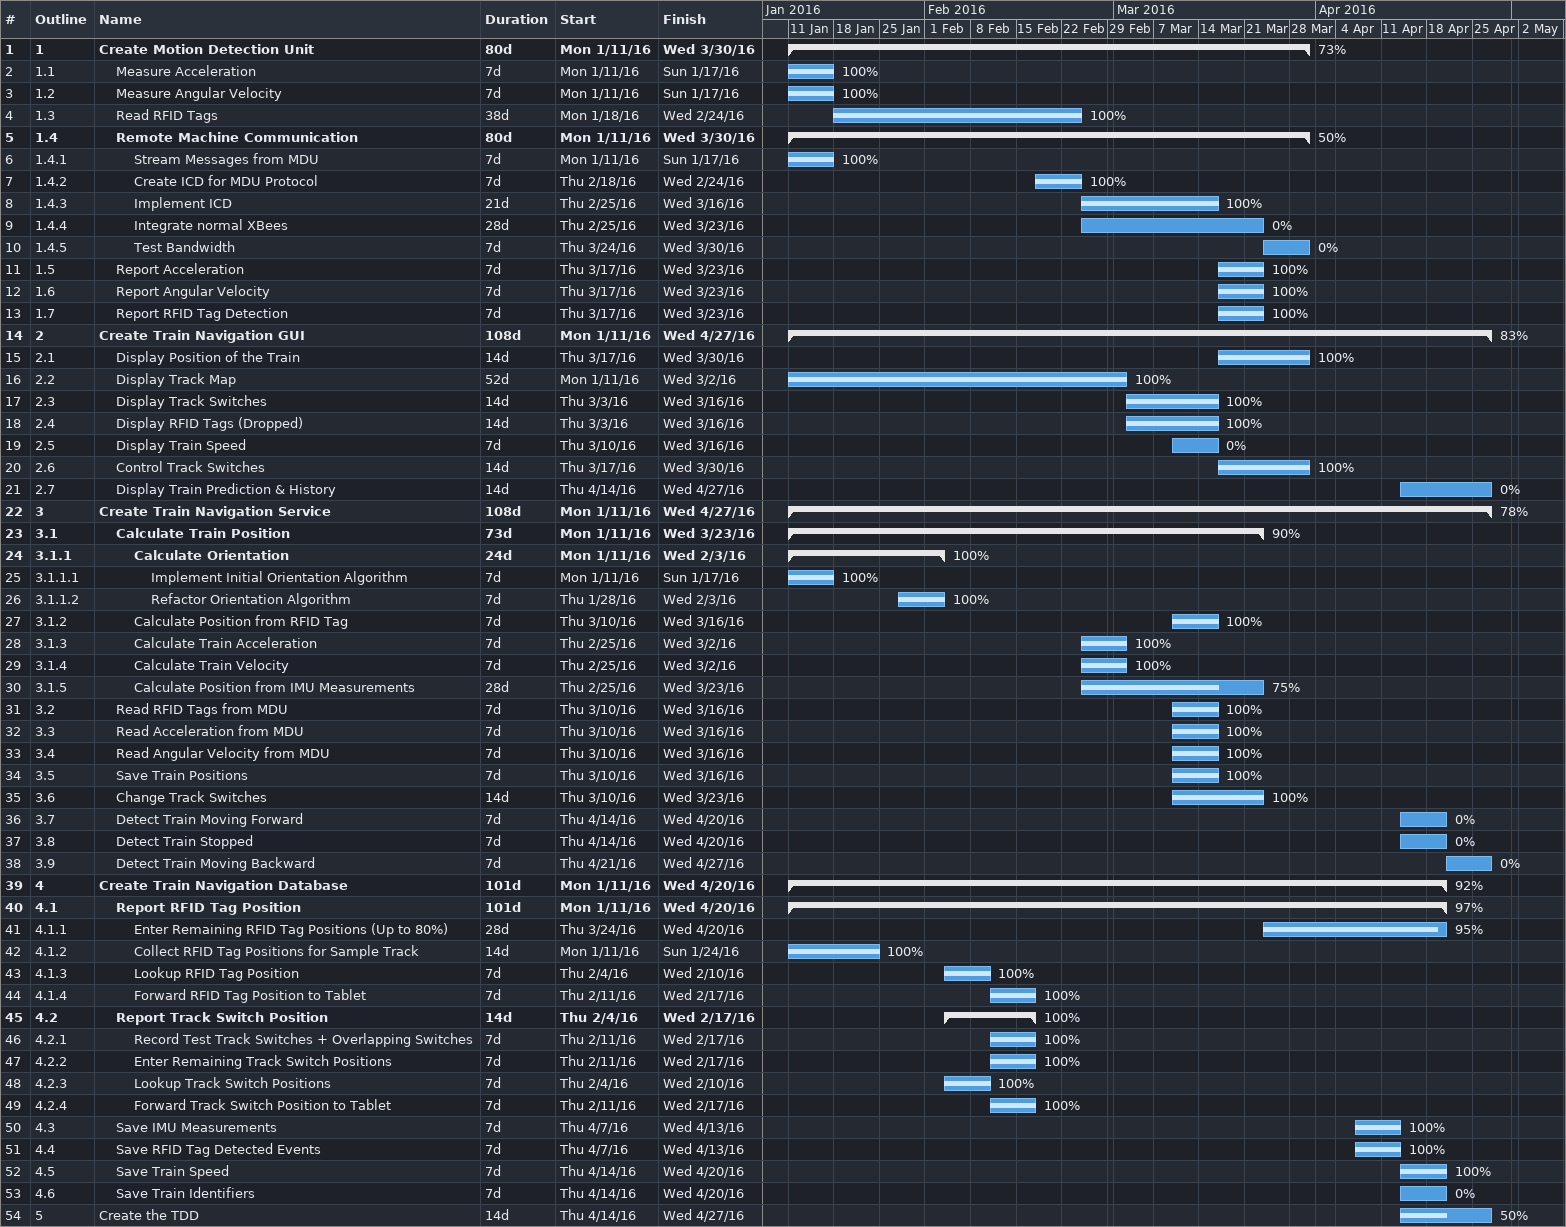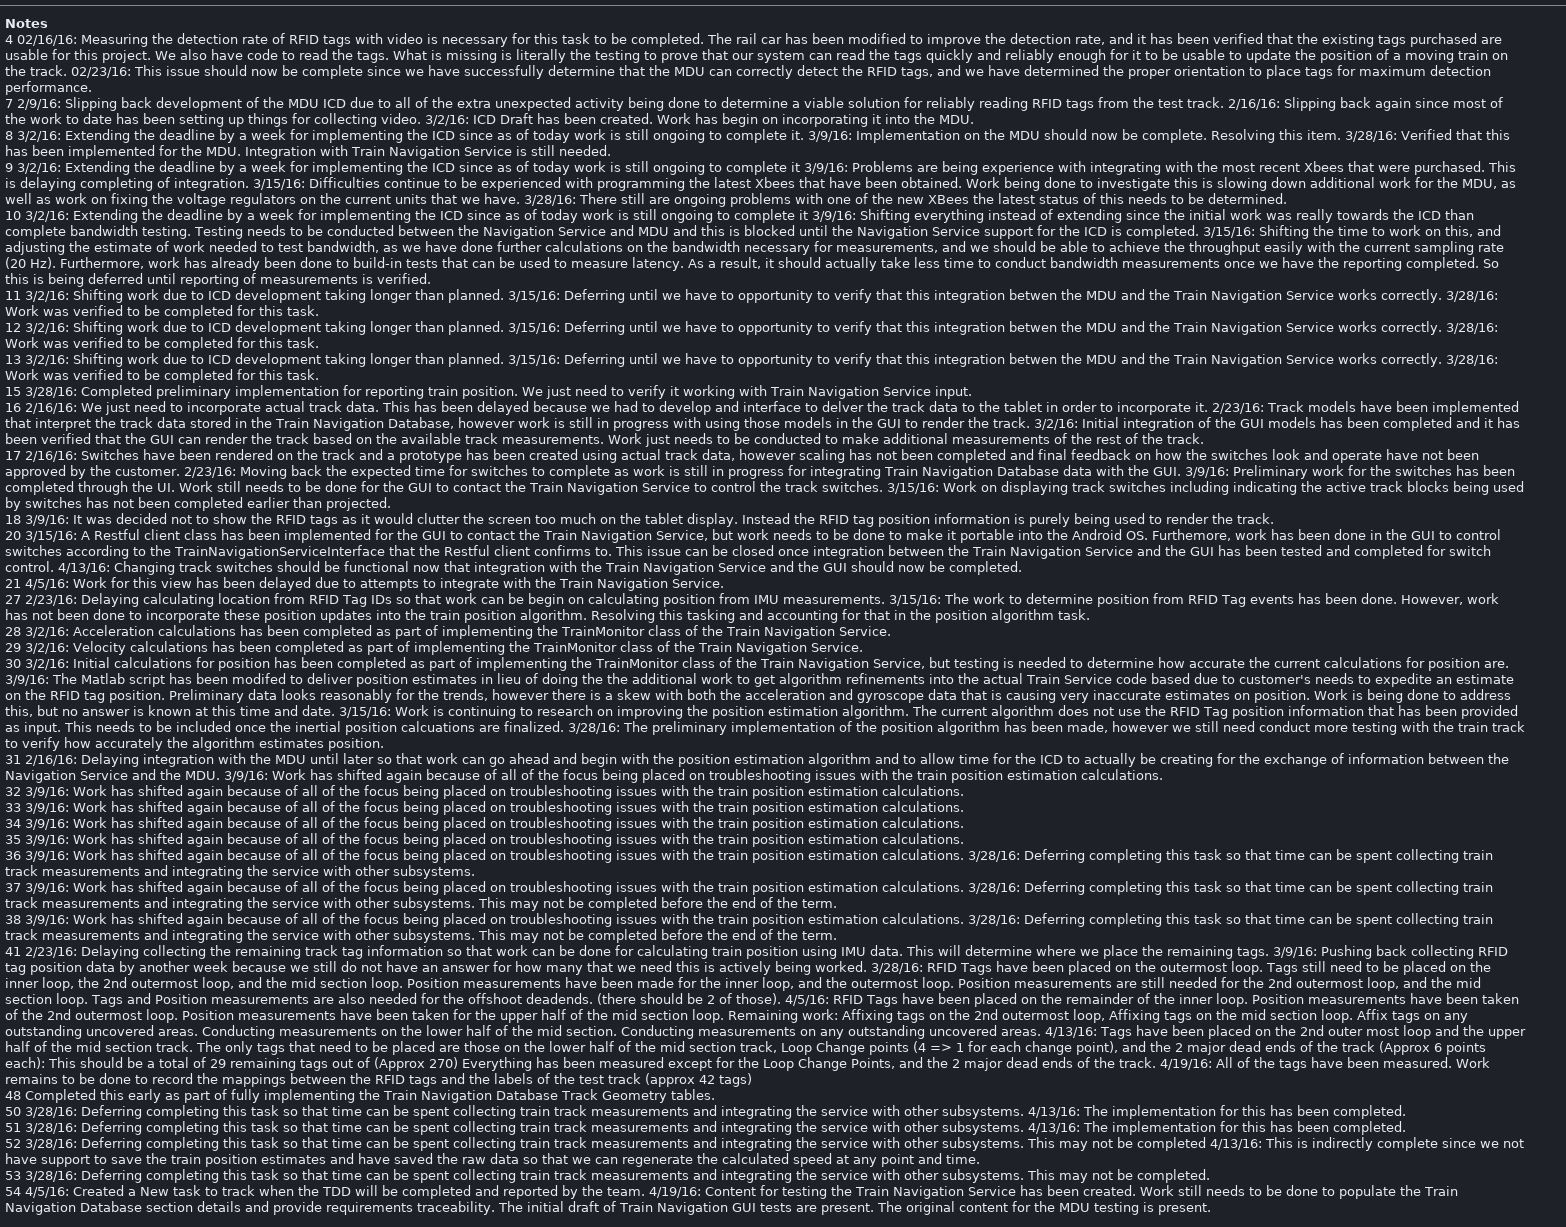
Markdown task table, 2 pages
| ID | WBS | Task | Duration | Start | Finish | % complete |
|---|---|---|---|---|---|---|
| 1 | 1 | **Create Motion Detection Unit** | 80d | 2016-01-11 | 2016-03-30 | 73 |
| 2 | 1.1 | Measure Acceleration | 7d | 2016-01-11 | 2016-01-17 | 100 |
| 3 | 1.2 | Measure Angular Velocity | 7d | 2016-01-11 | 2016-01-17 | 100 |
| 4 | 1.3 | Read RFID Tags | 38d | 2016-01-18 | 2016-02-24 | 100 |
| 5 | 1.4 | **Remote Machine Communication** | 80d | 2016-01-11 | 2016-03-30 | 50 |
| 6 | 1.4.1 | Stream Messages from MDU | 7d | 2016-01-11 | 2016-01-17 | 100 |
| 7 | 1.4.2 | Create ICD for MDU Protocol | 7d | 2016-02-18 | 2016-02-24 | 100 |
| 8 | 1.4.3 | Implement ICD | 21d | 2016-02-25 | 2016-03-16 | 100 |
| 9 | 1.4.4 | Integrate normal XBees | 28d | 2016-02-25 | 2016-03-23 | 0 |
| 10 | 1.4.5 | Test Bandwidth | 7d | 2016-03-24 | 2016-03-30 | 0 |
| 11 | 1.5 | Report Acceleration | 7d | 2016-03-17 | 2016-03-23 | 100 |
| 12 | 1.6 | Report Angular Velocity | 7d | 2016-03-17 | 2016-03-23 | 100 |
| 13 | 1.7 | Report RFID Tag Detection | 7d | 2016-03-17 | 2016-03-23 | 100 |
| 14 | 2 | **Create Train Navigation GUI** | 108d | 2016-01-11 | 2016-04-27 | 83 |
| 15 | 2.1 | Display Position of the Train | 14d | 2016-03-17 | 2016-03-30 | 100 |
| 16 | 2.2 | Display Track Map | 52d | 2016-01-11 | 2016-03-02 | 100 |
| 17 | 2.3 | Display Track Switches | 14d | 2016-03-03 | 2016-03-16 | 100 |
| 18 | 2.4 | Display RFID Tags (Dropped) | 14d | 2016-03-03 | 2016-03-16 | 100 |
| 19 | 2.5 | Display Train Speed | 7d | 2016-03-10 | 2016-03-16 | 0 |
| 20 | 2.6 | Control Track Switches | 14d | 2016-03-17 | 2016-03-30 | 100 |
| 21 | 2.7 | Display Train Prediction & History | 14d | 2016-04-14 | 2016-04-27 | 0 |
| 22 | 3 | **Create Train Navigation Service** | 108d | 2016-01-11 | 2016-04-27 | 78 |
| 23 | 3.1 | **Calculate Train Position** | 73d | 2016-01-11 | 2016-03-23 | 90 |
| 24 | 3.1.1 | **Calculate Orientation** | 24d | 2016-01-11 | 2016-02-03 | 100 |
| 25 | 3.1.1.1 | Implement Initial Orientation Algorithm | 7d | 2016-01-11 | 2016-01-17 | 100 |
| 26 | 3.1.1.2 | Refactor Orientation Algorithm | 7d | 2016-01-28 | 2016-02-03 | 100 |
| 27 | 3.1.2 | Calculate Position from RFID Tag | 7d | 2016-03-10 | 2016-03-16 | 100 |
| 28 | 3.1.3 | Calculate Train Acceleration | 7d | 2016-02-25 | 2016-03-02 | 100 |
| 29 | 3.1.4 | Calculate Train Velocity | 7d | 2016-02-25 | 2016-03-02 | 100 |
| 30 | 3.1.5 | Calculate Position from IMU Measurements | 28d | 2016-02-25 | 2016-03-23 | 75 |
| 31 | 3.2 | Read RFID Tags from MDU | 7d | 2016-03-10 | 2016-03-16 | 100 |
| 32 | 3.3 | Read Acceleration from MDU | 7d | 2016-03-10 | 2016-03-16 | 100 |
| 33 | 3.4 | Read Angular Velocity from MDU | 7d | 2016-03-10 | 2016-03-16 | 100 |
| 34 | 3.5 | Save Train Positions | 7d | 2016-03-10 | 2016-03-16 | 100 |
| 35 | 3.6 | Change Track Switches | 14d | 2016-03-10 | 2016-03-23 | 100 |
| 36 | 3.7 | Detect Train Moving Forward | 7d | 2016-04-14 | 2016-04-20 | 0 |
| 37 | 3.8 | Detect Train Stopped | 7d | 2016-04-14 | 2016-04-20 | 0 |
| 38 | 3.9 | Detect Train Moving Backward | 7d | 2016-04-21 | 2016-04-27 | 0 |
| 39 | 4 | **Create Train Navigation Database** | 101d | 2016-01-11 | 2016-04-20 | 92 |
| 40 | 4.1 | **Report RFID Tag Position** | 101d | 2016-01-11 | 2016-04-20 | 97 |
| 41 | 4.1.1 | Enter Remaining RFID Tag Positions (Up to 80%) | 28d | 2016-03-24 | 2016-04-20 | 95 |
| 42 | 4.1.2 | Collect RFID Tag Positions for Sample Track | 14d | 2016-01-11 | 2016-01-24 | 100 |
| 43 | 4.1.3 | Lookup RFID Tag Position | 7d | 2016-02-04 | 2016-02-10 | 100 |
| 44 | 4.1.4 | Forward RFID Tag Position to Tablet | 7d | 2016-02-11 | 2016-02-17 | 100 |
| 45 | 4.2 | **Report Track Switch Position** | 14d | 2016-02-04 | 2016-02-17 | 100 |
| 46 | 4.2.1 | Record Test Track Switches + Overlapping Switches | 7d | 2016-02-11 | 2016-02-17 | 100 |
| 47 | 4.2.2 | Enter Remaining Track Switch Positions | 7d | 2016-02-11 | 2016-02-17 | 100 |
| 48 | 4.2.3 | Lookup Track Switch Positions | 7d | 2016-02-04 | 2016-02-10 | 100 |
| 49 | 4.2.4 | Forward Track Switch Position to Tablet | 7d | 2016-02-11 | 2016-02-17 | 100 |
| 50 | 4.3 | Save IMU Measurements | 7d | 2016-04-07 | 2016-04-13 | 100 |
| 51 | 4.4 | Save RFID Tag Detected Events | 7d | 2016-04-07 | 2016-04-13 | 100 |
| 52 | 4.5 | Save Train Speed | 7d | 2016-04-14 | 2016-04-20 | 100 |
| 53 | 4.6 | Save Train Identifiers | 7d | 2016-04-14 | 2016-04-20 | 0 |
| 54 | 5 | Create the TDD | 14d | 2016-04-14 | 2016-04-27 | 50 |

Notes
- 4: 02/16/16: Measuring the detection rate of RFID tags with video is necessary for this task to be completed. The rail car has been modified to improve the detection rate, and it has been verified that the existing tags purchased are usable for this project. We also have code to read the tags. What is missing is literally the testing to prove that our system can read the tags quickly and reliably enough for it to be usable to update the position of a moving train on the track. 02/23/16: This issue should now be complete since we have successfully determine that the MDU can correctly detect the RFID tags, and we have determined the proper orientation to place tags for maximum detection performance.
- 7: 2/9/16: Slipping back development of the MDU ICD due to all of the extra unexpected activity being done to determine a viable solution for reliably reading RFID tags from the test track. 2/16/16: Slipping back again since most of the work to date has been setting up things for collecting video. 3/2/16: ICD Draft has been created. Work has begin on incorporating it into the MDU.
- 8: 3/2/16: Extending the deadline by a week for implementing the ICD since as of today work is still ongoing to complete it. 3/9/16: Implementation on the MDU should now be complete. Resolving this item. 3/28/16: Verified that this has been implemented for the MDU. Integration with Train Navigation Service is still needed.
- 9: 3/2/16: Extending the deadline by a week for implementing the ICD since as of today work is still ongoing to complete it 3/9/16: Problems are being experience with integrating with the most recent Xbees that were purchased. This is delaying completing of integration. 3/15/16: Difficulties continue to be experienced with programming the latest Xbees that have been obtained. Work being done to investigate this is slowing down additional work for the MDU, as well as work on fixing the voltage regulators on the current units that we have. 3/28/16: There still are ongoing problems with one of the new XBees the latest status of this needs to be determined.
- 10: 3/2/16: Extending the deadline by a week for implementing the ICD since as of today work is still ongoing to complete it 3/9/16: Shifting everything instead of extending since the initial work was really towards the ICD than complete bandwidth testing. Testing needs to be conducted between the Navigation Service and MDU and this is blocked until the Navigation Service support for the ICD is completed. 3/15/16: Shifting the time to work on this, and adjusting the estimate of work needed to test bandwidth, as we have done further calculations on the bandwidth necessary for measurements, and we should be able to achieve the throughput easily with the current sampling rate (20 Hz). Furthermore, work has already been done to build-in tests that can be used to measure latency. As a result, it should actually take less time to conduct bandwidth measurements once we have the reporting completed. So this is being deferred until reporting of measurements is verified.
- 11: 3/2/16: Shifting work due to ICD development taking longer than planned. 3/15/16: Deferring until we have to opportunity to verify that this integration betwen the MDU and the Train Navigation Service works correctly. 3/28/16: Work was verified to be completed for this task.
- 12: 3/2/16: Shifting work due to ICD development taking longer than planned. 3/15/16: Deferring until we have to opportunity to verify that this integration betwen the MDU and the Train Navigation Service works correctly. 3/28/16: Work was verified to be completed for this task.
- 13: 3/2/16: Shifting work due to ICD development taking longer than planned. 3/15/16: Deferring until we have to opportunity to verify that this integration betwen the MDU and the Train Navigation Service works correctly. 3/28/16: Work was verified to be completed for this task.
- 15: 3/28/16: Completed preliminary implementation for reporting train position. We just need to verify it working with Train Navigation Service input.
- 16: 2/16/16: We just need to incorporate actual track data. This has been delayed because we had to develop and interface to delver the track data to the tablet in order to incorporate it. 2/23/16: Track models have been implemented that interpret the track data stored in the Train Navigation Database, however work is still in progress with using those models in the GUI to render the track. 3/2/16: Initial integration of the GUI models has been completed and it has been verified that the GUI can render the track based on the available track measurements. Work just needs to be conducted to make additional measurements of the rest of the track.
- 17: 2/16/16: Switches have been rendered on the track and a prototype has been created using actual track data, however scaling has not been completed and final feedback on how the switches look and operate have not been approved by the customer. 2/23/16: Moving back the expected time for switches to complete as work is still in progress for integrating Train Navigation Database data with the GUI. 3/9/16: Preliminary work for the switches has been completed through the UI. Work still needs to be done for the GUI to contact the Train Navigation Service to control the track switches. 3/15/16: Work on displaying track switches including indicating the active track blocks being used by switches has not been completed earlier than projected.
- 18: 3/9/16: It was decided not to show the RFID tags as it would clutter the screen too much on the tablet display. Instead the RFID tag position information is purely being used to render the track.
- 20: 3/15/16: A Restful client class has been implemented for the GUI to contact the Train Navigation Service, but work needs to be done to make it portable into the Android OS. Furthemore, work has been done in the GUI to control switches according to the TrainNavigationServiceInterface that the Restful client confirms to. This issue can be closed once integration between the Train Navigation Service and the GUI has been tested and completed for switch control. 4/13/16: Changing track switches should be functional now that integration with the Train Navigation Service and the GUI should now be completed.
- 21: 4/5/16: Work for this view has been delayed due to attempts to integrate with the Train Navigation Service.
- 27: 2/23/16: Delaying calculating location from RFID Tag IDs so that work can be begin on calculating position from IMU measurements. 3/15/16: The work to determine position from RFID Tag events has been done. However, work has not been done to incorporate these position updates into the train position algorithm. Resolving this tasking and accounting for that in the position algorithm task.
- 28: 3/2/16: Acceleration calculations has been completed as part of implementing the TrainMonitor class of the Train Navigation Service.
- 29: 3/2/16: Velocity calculations has been completed as part of implementing the TrainMonitor class of the Train Navigation Service.
- 30: 3/2/16: Initial calculations for position has been completed as part of implementing the TrainMonitor class of the Train Navigation Service, but testing is needed to determine how accurate the current calculations for position are. 3/9/16: The Matlab script has been modifed to deliver position estimates in lieu of doing the the additional work to get algorithm refinements into the actual Train Service code based due to customer's needs to expedite an estimate on the RFID tag position. Preliminary data looks reasonably for the trends, however there is a skew with both the acceleration and gyroscope data that is causing very inaccurate estimates on position. Work is being done to address this, but no answer is known at this time and date. 3/15/16: Work is continuing to research on improving the position estimation algorithm. The current algorithm does not use the RFID Tag position information that has been provided as input. This needs to be included once the inertial position calcuations are finalized. 3/28/16: The preliminary implementation of the position algorithm has been made, however we still need conduct more testing with the train track to verify how accurately the algorithm estimates position.
- 31: 2/16/16: Delaying integration with the MDU until later so that work can go ahead and begin with the position estimation algorithm and to allow time for the ICD to actually be creating for the exchange of information between the Navigation Service and the MDU. 3/9/16: Work has shifted again because of all of the focus being placed on troubleshooting issues with the train position estimation calculations.
- 32: 3/9/16: Work has shifted again because of all of the focus being placed on troubleshooting issues with the train position estimation calculations.
- 33: 3/9/16: Work has shifted again because of all of the focus being placed on troubleshooting issues with the train position estimation calculations.
- 34: 3/9/16: Work has shifted again because of all of the focus being placed on troubleshooting issues with the train position estimation calculations.
- 35: 3/9/16: Work has shifted again because of all of the focus being placed on troubleshooting issues with the train position estimation calculations.
- 36: 3/9/16: Work has shifted again because of all of the focus being placed on troubleshooting issues with the train position estimation calculations. 3/28/16: Deferring completing this task so that time can be spent collecting train track measurements and integrating the service with other subsystems.
- 37: 3/9/16: Work has shifted again because of all of the focus being placed on troubleshooting issues with the train position estimation calculations. 3/28/16: Deferring completing this task so that time can be spent collecting train track measurements and integrating the service with other subsystems. This may not be completed before the end of the term.
- 38: 3/9/16: Work has shifted again because of all of the focus being placed on troubleshooting issues with the train position estimation calculations. 3/28/16: Deferring completing this task so that time can be spent collecting train track measurements and integrating the service with other subsystems. This may not be completed before the end of the term.
- 41: 2/23/16: Delaying collecting the remaining track tag information so that work can be done for calculating train position using IMU data. This will determine where we place the remaining tags. 3/9/16: Pushing back collecting RFID tag position data by another week because we still do not have an answer for how many that we need this is actively being worked. 3/28/16: RFID Tags have been placed on the outermost loop. Tags still need to be placed on the inner loop, the 2nd outermost loop, and the mid section loop. Position measurements have been made for the inner loop, and the outermost loop. Position measurements are still needed for the 2nd outermost loop, and the mid section loop. Tags and Position measurements are also needed for the offshoot deadends. (there should be 2 of those). 4/5/16: RFID Tags have been placed on the remainder of the inner loop. Position measurements have been taken of the 2nd outermost loop. Position measurements have been taken for the upper half of the mid section loop. Remaining work: Affixing tags on the 2nd outermost loop, Affixing tags on the mid section loop. Affix tags on any outstanding uncovered areas. Conducting measurements on the lower half of the mid section. Conducting measurements on any outstanding uncovered areas. 4/13/16: Tags have been placed on the 2nd outer most loop and the upper half of the mid section track. The only tags that need to be placed are those on the lower half of the mid section track, Loop Change points (4 => 1 for each change point), and the 2 major dead ends of the track (Approx 6 points each): This should be a total of 29 remaining tags out of (Approx 270) Everything has been measured except for the Loop Change Points, and the 2 major dead ends of the track. 4/19/16: All of the tags have been measured. Work remains to be done to record the mappings between the RFID tags and the labels of the test track (approx 42 tags)
- 48: Completed this early as part of fully implementing the Train Navigation Database Track Geometry tables.
- 50: 3/28/16: Deferring completing this task so that time can be spent collecting train track measurements and integrating the service with other subsystems. 4/13/16: The implementation for this has been completed.
- 51: 3/28/16: Deferring completing this task so that time can be spent collecting train track measurements and integrating the service with other subsystems. 4/13/16: The implementation for this has been completed.
- 52: 3/28/16: Deferring completing this task so that time can be spent collecting train track measurements and integrating the service with other subsystems. This may not be completed 4/13/16: This is indirectly complete since we not have support to save the train position estimates and have saved the raw data so that we can regenerate the calculated speed at any point and time.
- 53: 3/28/16: Deferring completing this task so that time can be spent collecting train track measurements and integrating the service with other subsystems. This may not be completed.
- 54: 4/5/16: Created a New task to track when the TDD will be completed and reported by the team. 4/19/16: Content for testing the Train Navigation Service has been created. Work still needs to be done to populate the Train Navigation Database section details and provide requirements traceability. The initial draft of Train Navigation GUI tests are present. The original content for the MDU testing is present.
